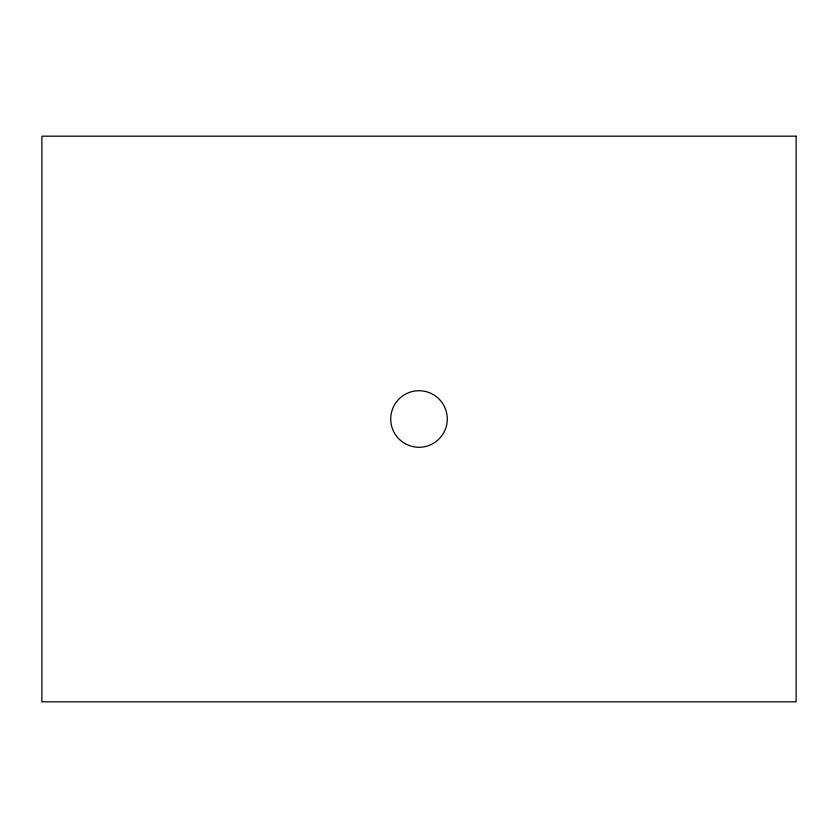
<?xml version="1.0" encoding="UTF-8"?>
<svg xmlns="http://www.w3.org/2000/svg" width="838" height="838" viewBox="0 0 838 838"><rect width="100%" height="100%" fill="white"/><g stroke="black" fill="none" stroke-linecap="round" stroke-linejoin="round"><path stroke-width="1.26" d="M796.1 136.175L41.9 136.175L41.9 701.825L796.1 701.825L796.1 136.175M404.859 443.491A28.283 28.283 0 0 0 447.283 419A28.283 28.283 0 0 0 404.859 394.509A28.283 28.283 0 0 0 404.859 443.491"/></g></svg>
